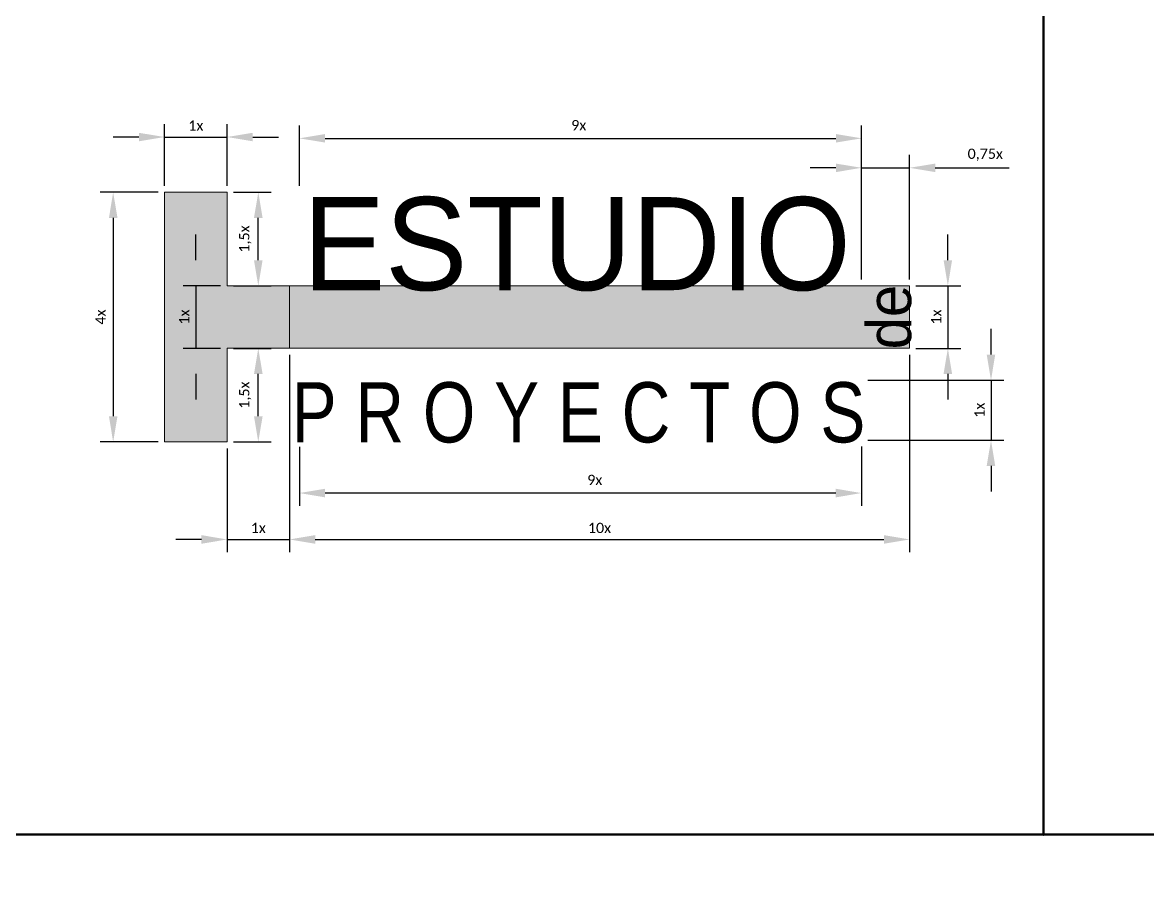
# Paper-space layout 'Dimensiones_cajasXM' of a CAD drawing. Header units: metres. Extents: x -968 to 2373, y -423 to 894.
# Drawn here: x -815.1 to -705.6, y -224.8 to -141.4 of the extents above; entities that cross this region are included whole.
import ezdxf
from ezdxf.enums import TextEntityAlignment as Align

# ---------------------------------------------------------------- set-up
doc = ezdxf.new("R2010")
doc.units = ezdxf.units.M
doc.layers.get('Defpoints').update_dxf_attribs({"color": 255})
doc.layers.add('G-Title_layouts', color=7, linetype='Continuous', lineweight=50, true_color=0x323232)
doc.styles.add('CTDi Corporate', font='Skia.ttf')
doc.styles.get("Standard").update_dxf_attribs({"font": 'Candara.ttf'})
doc.dimstyles.new('ISO-25', dxfattribs={"dimtxt": 2.5, "dimasz": 2.5, "dimexe": 1.25, "dimexo": 0.625, "dimtad": 1, "dimtxsty": 'Standard', "dimcen": 2.5, "dimadec": 0, "dimazin": 0, "dimtfac": 1, "dimtmove": 0, "dimatfit": 3, "dimfxl": 1, "dimarcsym": 0})

# ---------------------------------------------------------------- blocks, each defined once
blk = doc.blocks.new('*D278')
at = {"layer": 'Defpoints', "color": 0, "transparency": 16777216}
for p in [(-733.4, -152.68), (-788.14, -157.93), (-733.4, -157.93)]:
    blk.add_point(p, dxfattribs=at)
at = {"layer": 'G-Title_layouts', "color": 0, "lineweight": -2, "transparency": 16777216}
for p, q in [((-788.14, -157.3), (-788.14, -151.43)), ((-733.4, -157.3), (-733.4, -151.43)), ((-785.64, -152.68), (-735.9, -152.68))]:
    blk.add_line(p, q, dxfattribs=at)
at = {"layer": 'G-Title_layouts', "color": 0, "transparency": 16777216}
for points in [[(-785.64, -152.26), (-785.64, -153.09), (-788.14, -152.68)], [(-735.9, -152.26), (-735.9, -153.09), (-733.4, -152.68)]]:
    blk.add_solid(points, dxfattribs=at)
at = {"layer": 'G-Title_layouts', "color": 0, "lineweight": 15, "transparency": 16777216, "insert": (-760.94, -151.4), "char_height": 1, "attachment_point": 5}
blk.add_mtext('9x', dxfattribs=at)
blk = doc.blocks.new('*D279')
at = {"layer": 'Defpoints', "color": 0, "transparency": 16777216}
for p in [(-795.18, -167.05), (-798.22, -173.14), (-795.18, -173.14)]:
    blk.add_point(p, dxfattribs=at)
at = {"layer": 'G-Title_layouts', "color": 0, "lineweight": -2, "transparency": 16777216}
for p, q in [((-798.22, -164.55), (-798.22, -162.05)), ((-795.81, -167.05), (-799.47, -167.05)), ((-798.22, -167.05), (-798.22, -173.14)), ((-795.81, -173.14), (-799.47, -173.14)), ((-798.22, -175.64), (-798.22, -178.14))]:
    blk.add_line(p, q, dxfattribs=at)
at = {"layer": 'G-Title_layouts', "color": 0, "transparency": 16777216}
for points in [[(-798.64, -164.55), (-797.81, -164.55), (-798.22, -167.05)], [(-798.64, -175.64), (-797.81, -175.64), (-798.22, -173.14)]]:
    blk.add_solid(points, dxfattribs=at)
at = {"layer": 'G-Title_layouts', "color": 0, "lineweight": 15, "transparency": 16777216, "insert": (-799.35, -170.09), "char_height": 1, "attachment_point": 5, "rotation": 90}
blk.add_mtext('1x', dxfattribs=at)
blk = doc.blocks.new('*D280')
at = {"layer": 'Defpoints', "color": 0, "transparency": 16777216}
for p in [(-788.14, -182.12), (-733.42, -182.09), (-788.14, -187.24)]:
    blk.add_point(p, dxfattribs=at)
at = {"layer": 'G-Title_layouts', "color": 0, "lineweight": -2, "transparency": 16777216}
for p, q in [((-788.14, -182.74), (-788.14, -188.49)), ((-733.42, -182.72), (-733.42, -188.49)), ((-735.92, -187.24), (-785.64, -187.24))]:
    blk.add_line(p, q, dxfattribs=at)
at = {"layer": 'G-Title_layouts', "color": 0, "transparency": 16777216}
for points in [[(-785.64, -186.82), (-785.64, -187.66), (-788.14, -187.24)], [(-735.92, -186.82), (-735.92, -187.66), (-733.42, -187.24)]]:
    blk.add_solid(points, dxfattribs=at)
at = {"layer": 'G-Title_layouts', "color": 0, "lineweight": 15, "transparency": 16777216, "insert": (-759.38, -185.96), "char_height": 1, "attachment_point": 5}
blk.add_mtext('9x', dxfattribs=at)
blk = doc.blocks.new('*D281')
at = {"layer": 'Defpoints', "color": 0, "transparency": 16777216}
for p in [(-801.27, -157.93), (-806.27, -182.26), (-801.27, -182.26)]:
    blk.add_point(p, dxfattribs=at)
at = {"layer": 'G-Title_layouts', "color": 0, "lineweight": -2, "transparency": 16777216}
for p, q in [((-801.89, -157.93), (-807.52, -157.93)), ((-806.27, -160.43), (-806.27, -179.76)), ((-801.89, -182.26), (-807.52, -182.26))]:
    blk.add_line(p, q, dxfattribs=at)
at = {"layer": 'G-Title_layouts', "color": 0, "transparency": 16777216}
for points in [[(-806.68, -160.43), (-805.85, -160.43), (-806.27, -157.93)], [(-806.68, -179.76), (-805.85, -179.76), (-806.27, -182.26)]]:
    blk.add_solid(points, dxfattribs=at)
at = {"layer": 'G-Title_layouts', "color": 0, "lineweight": 15, "transparency": 16777216, "insert": (-807.51, -170.09), "char_height": 1, "attachment_point": 5, "rotation": 90}
blk.add_mtext('4x', dxfattribs=at)
blk = doc.blocks.new('*D282')
at = {"layer": 'Defpoints', "color": 0, "transparency": 16777216}
for p in [(-728.73, -167.05), (-728.73, -173.14), (-725, -173.14)]:
    blk.add_point(p, dxfattribs=at)
at = {"layer": 'G-Title_layouts', "color": 0, "lineweight": -2, "transparency": 16777216}
for p, q in [((-725, -164.55), (-725, -162.05)), ((-728.11, -167.05), (-723.75, -167.05)), ((-725, -167.05), (-725, -173.14)), ((-728.11, -173.14), (-723.75, -173.14)), ((-725, -175.64), (-725, -178.14))]:
    blk.add_line(p, q, dxfattribs=at)
at = {"layer": 'G-Title_layouts', "color": 0, "transparency": 16777216}
for points in [[(-725.42, -164.55), (-724.59, -164.55), (-725, -167.05)], [(-725.42, -175.64), (-724.59, -175.64), (-725, -173.14)]]:
    blk.add_solid(points, dxfattribs=at)
at = {"layer": 'G-Title_layouts', "color": 0, "lineweight": 15, "transparency": 16777216, "insert": (-726.13, -170.09), "char_height": 1, "attachment_point": 5, "rotation": 90}
blk.add_mtext('1x', dxfattribs=at)
blk = doc.blocks.new('*D283')
at = {"layer": 'Defpoints', "color": 0, "transparency": 16777216}
for p in [(-789.1, -173.14), (-795.18, -182.26), (-789.1, -191.76)]:
    blk.add_point(p, dxfattribs=at)
at = {"layer": 'G-Title_layouts', "color": 0, "lineweight": -2, "transparency": 16777216}
for p, q in [((-789.1, -173.76), (-789.1, -193.01)), ((-795.18, -182.89), (-795.18, -193.01)), ((-797.68, -191.76), (-800.18, -191.76)), ((-795.18, -191.76), (-789.1, -191.76)), ((-786.6, -191.76), (-784.1, -191.76))]:
    blk.add_line(p, q, dxfattribs=at)
at = {"layer": 'G-Title_layouts', "color": 0, "transparency": 16777216}
for points in [[(-797.68, -191.34), (-797.68, -192.18), (-795.18, -191.76)], [(-786.6, -191.34), (-786.6, -192.18), (-789.1, -191.76)]]:
    blk.add_solid(points, dxfattribs=at)
at = {"layer": 'G-Title_layouts', "color": 0, "lineweight": 15, "transparency": 16777216, "insert": (-792.14, -190.64), "char_height": 1, "attachment_point": 5}
blk.add_mtext('1x', dxfattribs=at)
blk = doc.blocks.new('*D284')
at = {"layer": 'Defpoints', "color": 0, "transparency": 16777216}
for p in [(-789.1, -173.14), (-728.73, -173.14), (-728.73, -191.76)]:
    blk.add_point(p, dxfattribs=at)
at = {"layer": 'G-Title_layouts', "color": 0, "lineweight": -2, "transparency": 16777216}
for p, q in [((-789.1, -173.76), (-789.1, -193.01)), ((-728.73, -173.76), (-728.73, -193.01)), ((-786.6, -191.76), (-731.23, -191.76))]:
    blk.add_line(p, q, dxfattribs=at)
at = {"layer": 'G-Title_layouts', "color": 0, "transparency": 16777216}
for points in [[(-786.6, -191.34), (-786.6, -192.18), (-789.1, -191.76)], [(-731.23, -191.34), (-731.23, -192.18), (-728.73, -191.76)]]:
    blk.add_solid(points, dxfattribs=at)
at = {"layer": 'G-Title_layouts', "color": 0, "lineweight": 15, "transparency": 16777216, "insert": (-758.92, -190.64), "char_height": 1, "attachment_point": 5}
blk.add_mtext('10x', dxfattribs=at)
blk = doc.blocks.new('*D285')
at = {"layer": 'Defpoints', "color": 0, "transparency": 16777216}
for p in [(-733.42, -176.25), (-733.42, -182.09), (-720.8, -182.09)]:
    blk.add_point(p, dxfattribs=at)
at = {"layer": 'G-Title_layouts', "color": 0, "lineweight": -2, "transparency": 16777216}
for p, q in [((-720.8, -173.75), (-720.8, -171.25)), ((-732.8, -176.25), (-719.55, -176.25)), ((-720.8, -176.25), (-720.8, -182.09)), ((-732.8, -182.09), (-719.55, -182.09)), ((-720.8, -184.59), (-720.8, -187.09))]:
    blk.add_line(p, q, dxfattribs=at)
at = {"layer": 'G-Title_layouts', "color": 0, "transparency": 16777216}
for points in [[(-721.22, -173.75), (-720.39, -173.75), (-720.8, -176.25)], [(-721.22, -184.59), (-720.39, -184.59), (-720.8, -182.09)]]:
    blk.add_solid(points, dxfattribs=at)
at = {"layer": 'G-Title_layouts', "color": 0, "lineweight": 15, "transparency": 16777216, "insert": (-721.93, -179.17), "char_height": 1, "attachment_point": 5, "rotation": 90}
blk.add_mtext('1x', dxfattribs=at)
blk = doc.blocks.new('*D286')
at = {"layer": 'Defpoints', "color": 0, "transparency": 16777216}
for p in [(-795.18, -152.55), (-801.27, -157.93), (-795.18, -157.93)]:
    blk.add_point(p, dxfattribs=at)
at = {"layer": 'G-Title_layouts', "color": 0, "lineweight": -2, "transparency": 16777216}
for p, q in [((-801.27, -157.3), (-801.27, -151.3)), ((-795.18, -157.3), (-795.18, -151.3)), ((-803.77, -152.55), (-806.27, -152.55)), ((-801.27, -152.55), (-795.18, -152.55)), ((-792.68, -152.55), (-790.18, -152.55))]:
    blk.add_line(p, q, dxfattribs=at)
at = {"layer": 'G-Title_layouts', "color": 0, "transparency": 16777216}
for points in [[(-803.77, -152.14), (-803.77, -152.97), (-801.27, -152.55)], [(-792.68, -152.14), (-792.68, -152.97), (-795.18, -152.55)]]:
    blk.add_solid(points, dxfattribs=at)
at = {"layer": 'G-Title_layouts', "color": 0, "lineweight": 15, "transparency": 16777216, "insert": (-798.22, -151.43), "char_height": 1, "attachment_point": 5}
blk.add_mtext('1x', dxfattribs=at)
blk = doc.blocks.new('*D287')
at = {"layer": 'Defpoints', "color": 0, "transparency": 16777216}
for p in [(-795.18, -173.14), (-792.14, -173.14), (-795.18, -182.26)]:
    blk.add_point(p, dxfattribs=at)
at = {"layer": 'G-Title_layouts', "color": 0, "lineweight": -2, "transparency": 16777216}
for p, q in [((-794.56, -173.14), (-790.89, -173.14)), ((-792.14, -179.76), (-792.14, -175.64)), ((-794.56, -182.26), (-790.89, -182.26))]:
    blk.add_line(p, q, dxfattribs=at)
at = {"layer": 'G-Title_layouts', "color": 0, "transparency": 16777216}
for points in [[(-792.56, -175.64), (-791.72, -175.64), (-792.14, -173.14)], [(-792.56, -179.76), (-791.72, -179.76), (-792.14, -182.26)]]:
    blk.add_solid(points, dxfattribs=at)
at = {"layer": 'G-Title_layouts', "color": 0, "lineweight": 15, "transparency": 16777216, "insert": (-793.41, -177.7), "char_height": 1, "attachment_point": 5, "rotation": 90}
blk.add_mtext('1,5x', dxfattribs=at)
blk = doc.blocks.new('*D288')
at = {"layer": 'Defpoints', "color": 0, "transparency": 16777216}
for p in [(-795.18, -157.93), (-792.14, -157.93), (-795.18, -167.05)]:
    blk.add_point(p, dxfattribs=at)
at = {"layer": 'G-Title_layouts', "color": 0, "lineweight": -2, "transparency": 16777216}
for p, q in [((-794.56, -157.93), (-790.89, -157.93)), ((-792.14, -164.55), (-792.14, -160.43)), ((-794.56, -167.05), (-790.89, -167.05))]:
    blk.add_line(p, q, dxfattribs=at)
at = {"layer": 'G-Title_layouts', "color": 0, "transparency": 16777216}
for points in [[(-792.56, -160.43), (-791.72, -160.43), (-792.14, -157.93)], [(-792.56, -164.55), (-791.72, -164.55), (-792.14, -167.05)]]:
    blk.add_solid(points, dxfattribs=at)
at = {"layer": 'G-Title_layouts', "color": 0, "lineweight": 15, "transparency": 16777216, "insert": (-793.41, -162.49), "char_height": 1, "attachment_point": 5, "rotation": 90}
blk.add_mtext('1,5x', dxfattribs=at)
blk = doc.blocks.new('*D289')
at = {"layer": 'Defpoints', "color": 0, "transparency": 16777216}
for p in [(-728.73, -155.55), (-733.4, -167.05), (-728.73, -167.05)]:
    blk.add_point(p, dxfattribs=at)
at = {"layer": 'G-Title_layouts', "color": 0, "lineweight": -2, "transparency": 16777216}
for p, q in [((-733.4, -166.43), (-733.4, -154.3)), ((-728.73, -166.43), (-728.73, -154.3)), ((-735.9, -155.55), (-738.4, -155.55)), ((-733.4, -155.55), (-728.73, -155.55)), ((-726.23, -155.55), (-719.03, -155.55))]:
    blk.add_line(p, q, dxfattribs=at)
at = {"layer": 'G-Title_layouts', "color": 0, "transparency": 16777216}
for points in [[(-735.9, -155.14), (-735.9, -155.97), (-733.4, -155.55)], [(-726.23, -155.14), (-726.23, -155.97), (-728.73, -155.55)]]:
    blk.add_solid(points, dxfattribs=at)
at = {"layer": 'G-Title_layouts', "color": 0, "lineweight": 15, "transparency": 16777216, "insert": (-721.36, -154.28), "char_height": 1, "attachment_point": 5}
blk.add_mtext('0,75x', dxfattribs=at)

psp = doc.layouts.new('Dimensiones_cajasXM')

# ---------------------------------------------------------------- hatches: boundary and pattern name
at = {"layer": 'G-Title_layouts', "linetype": 'Continuous', "true_color": 0xfa7d00}
h = psp.add_hatch(color=30, dxfattribs=at)
h.dxf.hatch_style = 1
h.paths.add_polyline_path([(-795.1819, -167.0526), (-795.1819, -157.9276), (-801.2652, -157.9276), (-801.2652, -182.261), (-795.1819, -182.261), (-795.1819, -173.136), (-789.0985, -173.136), (-789.0985, -167.0526)])
at = {"layer": 'G-Title_layouts', "linetype": 'Continuous', "lineweight": 15, "true_color": 0x000000}
h = psp.add_hatch(color=18, dxfattribs=at)
h.dxf.hatch_style = 1
h.paths.add_polyline_path([(-728.7319, -167.0526), (-789.0985, -167.0526), (-789.0985, -173.136), (-728.7319, -173.136)])

# ---------------------------------------------------------------- linework, layer by layer
at = {"layer": 'G-Title_layouts'}
for points in [[(-965.6998, -0.4907), (-715.6998, -0.4907), (-715.6998, -220.4907), (-965.6998, -220.4907)], [(-715.6998, -0.4907), (-71.4498, -0.2368), (-71.4498, -220.4272), (-715.6998, -220.5541)], [(-965.6998, -220.4907), (-518.5748, -220.4907), (-518.5748, -420.593), (-965.6998, -420.593)]]:
    psp.add_lwpolyline(points, close=True, dxfattribs=at)
at = {"layer": 'G-Title_layouts', "linetype": 'Continuous', "lineweight": 15}
for points in [[(-789.0985, -167.0526), (-795.1819, -167.0526), (-795.1819, -157.9276), (-801.2652, -157.9276), (-801.2652, -182.261), (-795.1819, -182.261), (-795.1819, -173.136), (-789.0985, -173.136)], [(-728.7319, -167.0526), (-789.0985, -167.0526), (-789.0985, -173.136), (-728.7319, -173.136)]]:
    psp.add_lwpolyline(points, close=True, dxfattribs=at)

# ---------------------------------------------------------------- texts
at = {"layer": 'G-Title_layouts', "color": 18, "linetype": 'Continuous', "true_color": 0x000000, "style": 'CTDi Corporate', "width": 0.99}
psp.add_text('ESTUDIO', height=9.06667, dxfattribs=at).set_placement((-761.1194, -170.1935), align=Align.BOTTOM_CENTER)
at = {"layer": 'G-Title_layouts', "color": 7, "linetype": 'Continuous', "lineweight": 100, "true_color": 0xfefefe, "transparency": 33554687, "style": 'CTDi Corporate', "width": 0.975}
psp.add_text('de', height=4.33333, rotation=90, dxfattribs=at).set_placement((-727.2736, -170.0943), align=Align.BOTTOM_CENTER)
at = {"layer": 'G-Title_layouts', "color": 30, "linetype": 'Continuous', "true_color": 0xfa7d00, "style": 'CTDi Corporate', "width": 0.8375}
psp.add_text('P R O Y E C T O S', height=5.866667, dxfattribs=at).set_placement((-760.9644, -184.0685), align=Align.BOTTOM_CENTER)

# ---------------------------------------------------------------- dimensions: what is measured, and where the dimension line sits
at = {"layer": 'G-Title_layouts', "color": 12, "lineweight": 15, "true_color": 0xc80000}
for base, p1, p2, override, picture, middle in [((-795.1819, -152.5526), (-801.2652, -157.9276), (-795.1819, -157.9276), {"dimtxt": 1, "dimlfac": 0.1645, "dimpost": 'x'}, '*D286', (-798.2235, -152.5526)), ((-733.3994, -152.6776), (-788.1388, -157.9276), (-733.3994, -157.9276), {"dimtxt": 1, "dimlfac": 0.1645, "dimpost": 'x'}, '*D278', (-760.9381, -152.6776)), ((-728.7319, -155.5526), (-733.3994, -167.0526), (-728.7319, -167.0526), {"dimtxt": 1, "dimlfac": 0.16, "dimpost": 'x'}, '*D289', (-721.3557, -155.5526)), ((-789.0985, -191.761), (-795.1819, -182.261), (-789.0985, -173.136), {"dimtxt": 1, "dimlfac": 0.1645, "dimpost": 'x'}, '*D283', (-792.1402, -191.761)), ((-728.7319, -191.761), (-789.0985, -173.136), (-728.7319, -173.136), {"dimtxt": 1, "dimlfac": 0.1656, "dimpost": 'x'}, '*D284', (-758.9152, -191.761)), ((-788.1388, -187.2405), (-733.4248, -182.0942), (-788.1388, -182.1198), {"dimtxt": 1, "dimlfac": 0.1645, "dimpost": 'x'}, '*D280', (-759.3765, -187.2405))]:
    dim = psp.add_linear_dim(base=base, p1=p1, p2=p2, dimstyle='ISO-25', override=override, dxfattribs=at)
    dim.commit()
    dim.dimension.update_dxf_attribs({"geometry": picture, "text_midpoint": middle, "dimtype": 160})
for base, p1, p2, override, picture, middle in [((-806.2652, -182.261), (-801.2652, -157.9276), (-801.2652, -182.261), {"dimtxt": 1, "dimlfac": 0.1645, "dimpost": 'x'}, '*D281', (-806.2652, -170.0943)), ((-792.1402, -157.9276), (-795.1819, -167.0526), (-795.1819, -157.9276), {"dimtxt": 1, "dimlfac": 0.1645, "dimpost": 'x'}, '*D288', (-792.1402, -162.4901)), ((-798.2235, -173.136), (-795.1819, -167.0526), (-795.1819, -173.136), {"dimtxt": 1, "dimlfac": 0.1645, "dimpost": 'x'}, '*D279', (-798.2235, -170.0943)), ((-725.0028, -173.136), (-728.7319, -167.0526), (-728.7319, -173.136), {"dimtxt": 1, "dimlfac": 0.1645, "dimpost": 'x'}, '*D282', (-725.0028, -170.0943)), ((-720.802, -182.0942), (-733.4248, -176.2462), (-733.4248, -182.0942), {"dimtxt": 1, "dimlfac": 0.1715, "dimpost": 'x'}, '*D285', (-720.802, -179.1702)), ((-792.1402, -173.136), (-795.1819, -182.261), (-795.1819, -173.136), {"dimtxt": 1, "dimlfac": 0.1645, "dimpost": 'x'}, '*D287', (-792.1402, -177.6985))]:
    dim = psp.add_linear_dim(base=base, p1=p1, p2=p2, angle=90, dimstyle='ISO-25', override=override, dxfattribs=at)
    dim.commit()
    dim.dimension.update_dxf_attribs({"geometry": picture, "text_midpoint": middle, "dimtype": 160})

doc.saveas('drawing.dxf')
